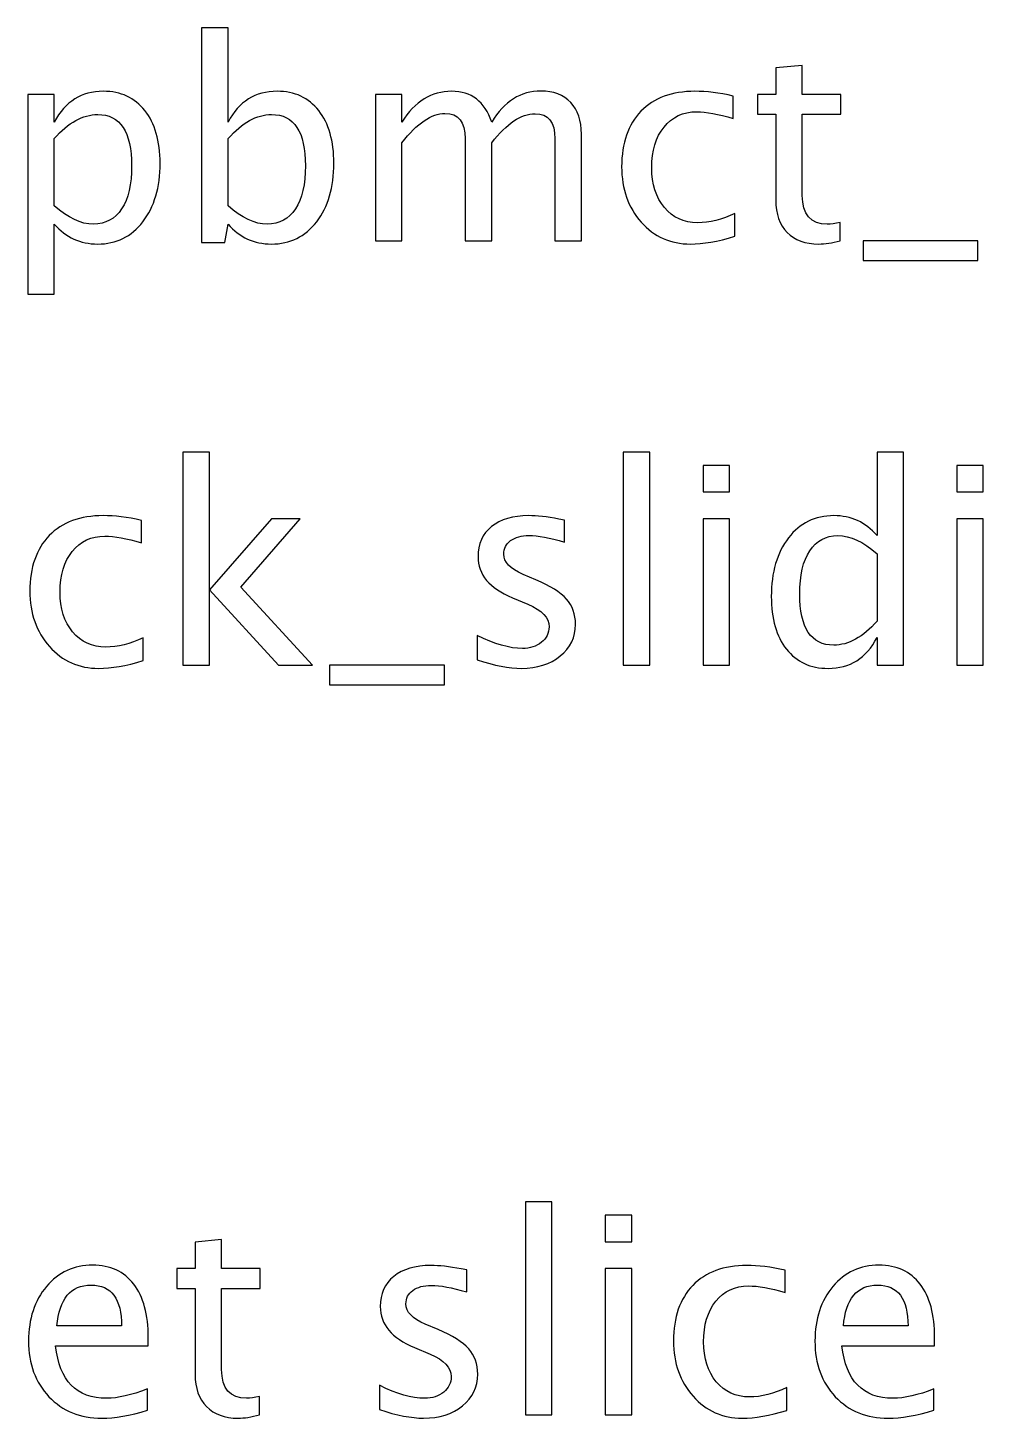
# Model space of a CAD drawing. Header units: centimetres. Extents: x -139 to 139, y -98 to 100.
# Drawn here: x -20.89 to 3.51, y 64.2 to 99.72 of the extents above; entities that cross this region are included whole.
import ezdxf

# ---------------------------------------------------------------- set-up
doc = ezdxf.new("R2010")
doc.units = ezdxf.units.CM
doc.header["$MEASUREMENT"] = 0
doc.layers.add('Layer 1', color=7, linetype='Continuous')

msp = doc.modelspace()

# ---------------------------------------------------------------- linework, layer by layer
at = {"layer": 'Layer 1'}
for points, knots in [([(-16.45412, 94.23798), (-16.45412, 94.23798), (-16.45412, 99.72015), (-16.45412, 99.72015), (-16.45412, 99.72015), (-16.45412, 99.72015), (-15.77678, 99.72015), (-15.77678, 99.72015), (-15.77678, 99.72015), (-15.77678, 99.72015), (-15.77678, 97.31302), (-15.77678, 97.31302), (-15.77678, 97.31302), (-15.49926, 97.83631), (-15.08181, 98.09737), (-14.5256, 98.09737), (-14.5256, 98.09737), (-14.07522, 98.09737), (-13.72126, 97.93391), (-13.46256, 97.60583), (-13.46256, 97.60583), (-13.20385, 97.27775), (-13.0745, 96.82972), (-13.0745, 96.26175), (-13.0745, 96.26175), (-13.0745, 95.64321), (-13.22149, 95.14344), (-13.5143, 94.76479), (-13.5143, 94.76479), (-13.80711, 94.38497), (-14.19281, 94.19564), (-14.67024, 94.19564), (-14.67024, 94.19564), (-15.11356, 94.19564), (-15.4828, 94.36498), (-15.77678, 94.70482), (-15.77678, 94.70482), (-15.77678, 94.70482), (-15.8591, 94.23798), (-15.8591, 94.23798), (-15.8591, 94.23798), (-15.8591, 94.23798), (-16.45412, 94.23798), (-16.45412, 94.23798)], [0, 0, 0, 0, 0.08333333, 0.08333333, 0.08333333, 0.08333333, 0.16666667, 0.16666667, 0.16666667, 0.16666667, 0.25, 0.25, 0.25, 0.25, 0.33333333, 0.33333333, 0.33333333, 0.33333333, 0.41666667, 0.41666667, 0.41666667, 0.41666667, 0.5, 0.5, 0.5, 0.5, 0.58333333, 0.58333333, 0.58333333, 0.58333333, 0.66666667, 0.66666667, 0.66666667, 0.66666667, 0.75, 0.75, 0.75, 0.75, 0.83333333, 0.83333333, 0.83333333, 0.83333333, 1, 1, 1, 1]), ([(-0.14049, 94.28149), (-0.3498, 94.22387), (-0.53207, 94.19564), (-0.68612, 94.19564), (-0.68612, 94.19564), (-1.03184, 94.19564), (-1.30113, 94.29442), (-1.49398, 94.49198), (-1.49398, 94.49198), (-1.68801, 94.68953), (-1.78443, 94.96352), (-1.78443, 95.31513), (-1.78443, 95.31513), (-1.78443, 95.31513), (-1.78443, 97.51176), (-1.78443, 97.51176), (-1.78443, 97.51176), (-1.78443, 97.51176), (-2.25245, 97.51176), (-2.25245, 97.51176), (-2.25245, 97.51176), (-2.25245, 97.51176), (-2.25245, 98.01976), (-2.25245, 98.01976), (-2.25245, 98.01976), (-2.25245, 98.01976), (-1.78443, 98.01976), (-1.78443, 98.01976), (-1.78443, 98.01976), (-1.78443, 98.01976), (-1.78443, 98.69591), (-1.78443, 98.69591), (-1.78443, 98.69591), (-1.78443, 98.69591), (-1.1071, 98.76059), (-1.1071, 98.76059), (-1.1071, 98.76059), (-1.1071, 98.76059), (-1.1071, 98.01976), (-1.1071, 98.01976), (-1.1071, 98.01976), (-1.1071, 98.01976), (-0.12638, 98.01976), (-0.12638, 98.01976), (-0.12638, 98.01976), (-0.12638, 98.01976), (-0.12638, 97.51176), (-0.12638, 97.51176), (-0.12638, 97.51176), (-0.12638, 97.51176), (-1.1071, 97.51176), (-1.1071, 97.51176), (-1.1071, 97.51176), (-1.1071, 97.51176), (-1.1071, 95.43742), (-1.1071, 95.43742), (-1.1071, 95.43742), (-1.1071, 94.94824), (-0.89426, 94.70364), (-0.46975, 94.70364), (-0.46975, 94.70364), (-0.3792, 94.70364), (-0.26984, 94.71893), (-0.14049, 94.74833), (-0.14049, 94.74833), (-0.14049, 94.74833), (-0.14049, 94.28149), (-0.14049, 94.28149)], [0, 0, 0, 0, 0.05555556, 0.05555556, 0.05555556, 0.05555556, 0.11111111, 0.11111111, 0.11111111, 0.11111111, 0.16666667, 0.16666667, 0.16666667, 0.16666667, 0.22222222, 0.22222222, 0.22222222, 0.22222222, 0.27777778, 0.27777778, 0.27777778, 0.27777778, 0.33333333, 0.33333333, 0.33333333, 0.33333333, 0.38888889, 0.38888889, 0.38888889, 0.38888889, 0.44444444, 0.44444444, 0.44444444, 0.44444444, 0.5, 0.5, 0.5, 0.5, 0.55555556, 0.55555556, 0.55555556, 0.55555556, 0.61111111, 0.61111111, 0.61111111, 0.61111111, 0.66666667, 0.66666667, 0.66666667, 0.66666667, 0.72222222, 0.72222222, 0.72222222, 0.72222222, 0.77777778, 0.77777778, 0.77777778, 0.77777778, 0.83333333, 0.83333333, 0.83333333, 0.83333333, 0.88888889, 0.88888889, 0.88888889, 0.88888889, 1, 1, 1, 1]), ([(-20.89442, 92.91859), (-20.89442, 92.91859), (-20.89442, 98.01976), (-20.89442, 98.01976), (-20.89442, 98.01976), (-20.89442, 98.01976), (-20.21708, 98.01976), (-20.21708, 98.01976), (-20.21708, 98.01976), (-20.21708, 98.01976), (-20.21708, 97.31302), (-20.21708, 97.31302), (-20.21708, 97.31302), (-19.93956, 97.83631), (-19.52211, 98.09737), (-18.9659, 98.09737), (-18.9659, 98.09737), (-18.51552, 98.09737), (-18.16156, 97.93391), (-17.90286, 97.60583), (-17.90286, 97.60583), (-17.64415, 97.27775), (-17.5148, 96.82972), (-17.5148, 96.26175), (-17.5148, 96.26175), (-17.5148, 95.64321), (-17.66179, 95.14344), (-17.9546, 94.76479), (-17.9546, 94.76479), (-18.24741, 94.38497), (-18.63311, 94.19564), (-19.11054, 94.19564), (-19.11054, 94.19564), (-19.55386, 94.19564), (-19.9231, 94.36498), (-20.21708, 94.70482), (-20.21708, 94.70482), (-20.21708, 94.70482), (-20.21708, 92.91859), (-20.21708, 92.91859), (-20.21708, 92.91859), (-20.21708, 92.91859), (-20.89442, 92.91859), (-20.89442, 92.91859)], [0, 0, 0, 0, 0.08333333, 0.08333333, 0.08333333, 0.08333333, 0.16666667, 0.16666667, 0.16666667, 0.16666667, 0.25, 0.25, 0.25, 0.25, 0.33333333, 0.33333333, 0.33333333, 0.33333333, 0.41666667, 0.41666667, 0.41666667, 0.41666667, 0.5, 0.5, 0.5, 0.5, 0.58333333, 0.58333333, 0.58333333, 0.58333333, 0.66666667, 0.66666667, 0.66666667, 0.66666667, 0.75, 0.75, 0.75, 0.75, 0.83333333, 0.83333333, 0.83333333, 0.83333333, 1, 1, 1, 1]), ([(-12.01382, 94.28031), (-12.01382, 94.28031), (-12.01382, 98.01976), (-12.01382, 98.01976), (-12.01382, 98.01976), (-12.01382, 98.01976), (-11.33648, 98.01976), (-11.33648, 98.01976), (-11.33648, 98.01976), (-11.33648, 98.01976), (-11.33648, 97.31302), (-11.33648, 97.31302), (-11.33648, 97.31302), (-11.00605, 97.83631), (-10.58271, 98.09737), (-10.06413, 98.09737), (-10.06413, 98.09737), (-9.56436, 98.09737), (-9.22452, 97.83631), (-9.04343, 97.31302), (-9.04343, 97.31302), (-8.7224, 97.84102), (-8.30377, 98.10442), (-7.78989, 98.10442), (-7.78989, 98.10442), (-7.4618, 98.10442), (-7.20663, 98.008), (-7.02436, 97.81397), (-7.02436, 97.81397), (-6.84209, 97.61994), (-6.75037, 97.3483), (-6.75037, 96.99905), (-6.75037, 96.99905), (-6.75037, 96.99905), (-6.75037, 94.28031), (-6.75037, 94.28031), (-6.75037, 94.28031), (-6.75037, 94.28031), (-7.4277, 94.28031), (-7.4277, 94.28031), (-7.4277, 94.28031), (-7.4277, 94.28031), (-7.4277, 96.88734), (-7.4277, 96.88734), (-7.4277, 96.88734), (-7.4277, 97.31302), (-7.59704, 97.52587), (-7.9357, 97.52587), (-7.9357, 97.52587), (-8.2873, 97.52587), (-8.65655, 97.27775), (-9.04343, 96.78033), (-9.04343, 96.78033), (-9.04343, 96.78033), (-9.04343, 94.28031), (-9.04343, 94.28031), (-9.04343, 94.28031), (-9.04343, 94.28031), (-9.72076, 94.28031), (-9.72076, 94.28031), (-9.72076, 94.28031), (-9.72076, 94.28031), (-9.72076, 96.88969), (-9.72076, 96.88969), (-9.72076, 96.88969), (-9.72076, 97.3189), (-9.89244, 97.53292), (-10.23699, 97.53292), (-10.23699, 97.53292), (-10.57919, 97.53292), (-10.94607, 97.28363), (-11.33648, 96.78386), (-11.33648, 96.78386), (-11.33648, 96.78386), (-11.33648, 94.28031), (-11.33648, 94.28031), (-11.33648, 94.28031), (-11.33648, 94.28031), (-12.01382, 94.28031), (-12.01382, 94.28031)], [0, 0, 0, 0, 0.04761905, 0.04761905, 0.04761905, 0.04761905, 0.0952381, 0.0952381, 0.0952381, 0.0952381, 0.14285714, 0.14285714, 0.14285714, 0.14285714, 0.19047619, 0.19047619, 0.19047619, 0.19047619, 0.23809524, 0.23809524, 0.23809524, 0.23809524, 0.28571429, 0.28571429, 0.28571429, 0.28571429, 0.33333333, 0.33333333, 0.33333333, 0.33333333, 0.38095238, 0.38095238, 0.38095238, 0.38095238, 0.42857143, 0.42857143, 0.42857143, 0.42857143, 0.47619048, 0.47619048, 0.47619048, 0.47619048, 0.52380952, 0.52380952, 0.52380952, 0.52380952, 0.57142857, 0.57142857, 0.57142857, 0.57142857, 0.61904762, 0.61904762, 0.61904762, 0.61904762, 0.66666667, 0.66666667, 0.66666667, 0.66666667, 0.71428571, 0.71428571, 0.71428571, 0.71428571, 0.76190476, 0.76190476, 0.76190476, 0.76190476, 0.80952381, 0.80952381, 0.80952381, 0.80952381, 0.85714286, 0.85714286, 0.85714286, 0.85714286, 0.9047619, 0.9047619, 0.9047619, 0.9047619, 1, 1, 1, 1]), ([(-2.82983, 94.3932), (-3.26845, 94.2615), (-3.6471, 94.19564), (-3.96578, 94.19564), (-3.96578, 94.19564), (-4.47142, 94.19564), (-4.89005, 94.38262), (-5.22284, 94.75538), (-5.22284, 94.75538), (-5.55563, 95.12933), (-5.72261, 95.60088), (-5.72261, 96.16885), (-5.72261, 96.16885), (-5.72261, 96.77563), (-5.55798, 97.24952), (-5.22872, 97.58819), (-5.22872, 97.58819), (-4.89946, 97.92803), (-4.43967, 98.09737), (-3.84936, 98.09737), (-3.84936, 98.09737), (-3.5589, 98.09737), (-3.232, 98.05739), (-2.87216, 97.97742), (-2.87216, 97.97742), (-2.87216, 97.97742), (-2.87216, 97.40592), (-2.87216, 97.40592), (-2.87216, 97.40592), (-3.25434, 97.51881), (-3.56596, 97.57526), (-3.80585, 97.57526), (-3.80585, 97.57526), (-4.15392, 97.57526), (-4.43262, 97.44473), (-4.64076, 97.18485), (-4.64076, 97.18485), (-4.8489, 96.92497), (-4.95355, 96.57807), (-4.95355, 96.14533), (-4.95355, 96.14533), (-4.95355, 95.72552), (-4.84537, 95.38686), (-4.63017, 95.12698), (-4.63017, 95.12698), (-4.41498, 94.86827), (-4.13393, 94.73892), (-3.78468, 94.73892), (-3.78468, 94.73892), (-3.47541, 94.73892), (-3.15791, 94.81888), (-2.82983, 94.97881), (-2.82983, 94.97881), (-2.82983, 94.97881), (-2.82983, 94.3932), (-2.82983, 94.3932)], [0, 0, 0, 0, 0.06666667, 0.06666667, 0.06666667, 0.06666667, 0.13333333, 0.13333333, 0.13333333, 0.13333333, 0.2, 0.2, 0.2, 0.2, 0.26666667, 0.26666667, 0.26666667, 0.26666667, 0.33333333, 0.33333333, 0.33333333, 0.33333333, 0.4, 0.4, 0.4, 0.4, 0.46666667, 0.46666667, 0.46666667, 0.46666667, 0.53333333, 0.53333333, 0.53333333, 0.53333333, 0.6, 0.6, 0.6, 0.6, 0.66666667, 0.66666667, 0.66666667, 0.66666667, 0.73333333, 0.73333333, 0.73333333, 0.73333333, 0.8, 0.8, 0.8, 0.8, 0.86666667, 0.86666667, 0.86666667, 0.86666667, 1, 1, 1, 1]), ([(-20.21708, 95.17166), (-19.86783, 94.86004), (-19.53504, 94.70364), (-19.21872, 94.70364), (-19.21872, 94.70364), (-18.9071, 94.70364), (-18.66604, 94.83417), (-18.4967, 95.09405), (-18.4967, 95.09405), (-18.32619, 95.35393), (-18.24153, 95.71964), (-18.24153, 96.19237), (-18.24153, 96.19237), (-18.24153, 97.06726), (-18.5308, 97.5047), (-19.10936, 97.5047), (-19.10936, 97.5047), (-19.48801, 97.5047), (-19.85725, 97.30009), (-20.21708, 96.88969), (-20.21708, 96.88969), (-20.21708, 96.88969), (-20.21708, 95.17166), (-20.21708, 95.17166)], [0, 0, 0, 0, 0.14285714, 0.14285714, 0.14285714, 0.14285714, 0.28571429, 0.28571429, 0.28571429, 0.28571429, 0.42857143, 0.42857143, 0.42857143, 0.42857143, 0.57142857, 0.57142857, 0.57142857, 0.57142857, 0.71428571, 0.71428571, 0.71428571, 0.71428571, 1, 1, 1, 1]), ([(-15.77678, 95.17166), (-15.42753, 94.86004), (-15.09474, 94.70364), (-14.77842, 94.70364), (-14.77842, 94.70364), (-14.4668, 94.70364), (-14.22574, 94.83417), (-14.0564, 95.09405), (-14.0564, 95.09405), (-13.88589, 95.35393), (-13.80123, 95.71964), (-13.80123, 96.19237), (-13.80123, 96.19237), (-13.80123, 97.06726), (-14.0905, 97.5047), (-14.66906, 97.5047), (-14.66906, 97.5047), (-15.04771, 97.5047), (-15.41695, 97.30009), (-15.77678, 96.88969), (-15.77678, 96.88969), (-15.77678, 96.88969), (-15.77678, 95.17166), (-15.77678, 95.17166)], [0, 0, 0, 0, 0.14285714, 0.14285714, 0.14285714, 0.14285714, 0.28571429, 0.28571429, 0.28571429, 0.28571429, 0.42857143, 0.42857143, 0.42857143, 0.42857143, 0.57142857, 0.57142857, 0.57142857, 0.57142857, 0.71428571, 0.71428571, 0.71428571, 0.71428571, 1, 1, 1, 1]), ([(0.44512, 93.77231), (0.44512, 93.77231), (0.44512, 94.28031), (0.44512, 94.28031), (0.44512, 94.28031), (0.44512, 94.28031), (3.38024, 94.28031), (3.38024, 94.28031), (3.38024, 94.28031), (3.38024, 94.28031), (3.38024, 93.77231), (3.38024, 93.77231), (3.38024, 93.77231), (3.38024, 93.77231), (0.44512, 93.77231), (0.44512, 93.77231)], [0, 0, 0, 0, 0.2, 0.2, 0.2, 0.2, 0.4, 0.4, 0.4, 0.4, 0.6, 0.6, 0.6, 0.6, 1, 1, 1, 1]), ([(-16.93097, 83.43826), (-16.93097, 83.43826), (-16.93097, 88.8781), (-16.93097, 88.8781), (-16.93097, 88.8781), (-16.93097, 88.8781), (-16.25363, 88.8781), (-16.25363, 88.8781), (-16.25363, 88.8781), (-16.25363, 88.8781), (-16.25363, 85.36325), (-16.25363, 85.36325), (-16.25363, 85.36325), (-16.25363, 85.36325), (-14.66613, 87.17771), (-14.66613, 87.17771), (-14.66613, 87.17771), (-14.66613, 87.17771), (-13.93471, 87.17771), (-13.93471, 87.17771), (-13.93471, 87.17771), (-13.93471, 87.17771), (-15.45165, 85.43263), (-15.45165, 85.43263), (-15.45165, 85.43263), (-15.45165, 85.43263), (-13.6172, 83.43826), (-13.6172, 83.43826), (-13.6172, 83.43826), (-13.6172, 83.43826), (-14.48974, 83.43826), (-14.48974, 83.43826), (-14.48974, 83.43826), (-14.48974, 83.43826), (-16.25363, 85.3562), (-16.25363, 85.3562), (-16.25363, 85.3562), (-16.25363, 85.3562), (-16.25363, 83.43826), (-16.25363, 83.43826), (-16.25363, 83.43826), (-16.25363, 83.43826), (-16.93097, 83.43826), (-16.93097, 83.43826)], [0, 0, 0, 0, 0.08333333, 0.08333333, 0.08333333, 0.08333333, 0.16666667, 0.16666667, 0.16666667, 0.16666667, 0.25, 0.25, 0.25, 0.25, 0.33333333, 0.33333333, 0.33333333, 0.33333333, 0.41666667, 0.41666667, 0.41666667, 0.41666667, 0.5, 0.5, 0.5, 0.5, 0.58333333, 0.58333333, 0.58333333, 0.58333333, 0.66666667, 0.66666667, 0.66666667, 0.66666667, 0.75, 0.75, 0.75, 0.75, 0.83333333, 0.83333333, 0.83333333, 0.83333333, 1, 1, 1, 1]), ([(-5.68206, 83.43826), (-5.68206, 83.43826), (-5.68206, 88.8781), (-5.68206, 88.8781), (-5.68206, 88.8781), (-5.68206, 88.8781), (-5.00472, 88.8781), (-5.00472, 88.8781), (-5.00472, 88.8781), (-5.00472, 88.8781), (-5.00472, 83.43826), (-5.00472, 83.43826), (-5.00472, 83.43826), (-5.00472, 83.43826), (-5.68206, 83.43826), (-5.68206, 83.43826)], [0, 0, 0, 0, 0.2, 0.2, 0.2, 0.2, 0.4, 0.4, 0.4, 0.4, 0.6, 0.6, 0.6, 0.6, 1, 1, 1, 1]), ([(0.80201, 83.43826), (0.80201, 83.43826), (0.80201, 84.14029), (0.80201, 84.14029), (0.80201, 84.14029), (0.52567, 83.61582), (0.10939, 83.35359), (-0.44682, 83.35359), (-0.44682, 83.35359), (-0.89838, 83.35359), (-1.25351, 83.51705), (-1.51221, 83.84513), (-1.51221, 83.84513), (-1.77092, 84.17321), (-1.90027, 84.62124), (-1.90027, 85.18921), (-1.90027, 85.18921), (-1.90027, 85.8101), (-1.75328, 86.30987), (-1.46047, 86.68852), (-1.46047, 86.68852), (-1.16649, 87.06599), (-0.78079, 87.25532), (-0.30219, 87.25532), (-0.30219, 87.25532), (0.14114, 87.25532), (0.51038, 87.08598), (0.80201, 86.74614), (0.80201, 86.74614), (0.80201, 86.74614), (0.80201, 88.8781), (0.80201, 88.8781), (0.80201, 88.8781), (0.80201, 88.8781), (1.47934, 88.8781), (1.47934, 88.8781), (1.47934, 88.8781), (1.47934, 88.8781), (1.47934, 83.43826), (1.47934, 83.43826), (1.47934, 83.43826), (1.47934, 83.43826), (0.80201, 83.43826), (0.80201, 83.43826)], [0, 0, 0, 0, 0.08333333, 0.08333333, 0.08333333, 0.08333333, 0.16666667, 0.16666667, 0.16666667, 0.16666667, 0.25, 0.25, 0.25, 0.25, 0.33333333, 0.33333333, 0.33333333, 0.33333333, 0.41666667, 0.41666667, 0.41666667, 0.41666667, 0.5, 0.5, 0.5, 0.5, 0.58333333, 0.58333333, 0.58333333, 0.58333333, 0.66666667, 0.66666667, 0.66666667, 0.66666667, 0.75, 0.75, 0.75, 0.75, 0.83333333, 0.83333333, 0.83333333, 0.83333333, 1, 1, 1, 1]), ([(-3.643, 87.8621), (-3.643, 87.8621), (-3.643, 88.53943), (-3.643, 88.53943), (-3.643, 88.53943), (-3.643, 88.53943), (-2.96566, 88.53943), (-2.96566, 88.53943), (-2.96566, 88.53943), (-2.96566, 88.53943), (-2.96566, 87.8621), (-2.96566, 87.8621), (-2.96566, 87.8621), (-2.96566, 87.8621), (-3.643, 87.8621), (-3.643, 87.8621)], [0, 0, 0, 0, 0.2, 0.2, 0.2, 0.2, 0.4, 0.4, 0.4, 0.4, 0.6, 0.6, 0.6, 0.6, 1, 1, 1, 1]), ([(2.83636, 87.8621), (2.83636, 87.8621), (2.83636, 88.53943), (2.83636, 88.53943), (2.83636, 88.53943), (2.83636, 88.53943), (3.5137, 88.53943), (3.5137, 88.53943), (3.5137, 88.53943), (3.5137, 88.53943), (3.5137, 87.8621), (3.5137, 87.8621), (3.5137, 87.8621), (3.5137, 87.8621), (2.83636, 87.8621), (2.83636, 87.8621)], [0, 0, 0, 0, 0.2, 0.2, 0.2, 0.2, 0.4, 0.4, 0.4, 0.4, 0.6, 0.6, 0.6, 0.6, 1, 1, 1, 1]), ([(-17.94814, 83.55115), (-18.38676, 83.41945), (-18.76541, 83.35359), (-19.08409, 83.35359), (-19.08409, 83.35359), (-19.58973, 83.35359), (-20.00836, 83.54057), (-20.34115, 83.91333), (-20.34115, 83.91333), (-20.67394, 84.28728), (-20.84092, 84.75883), (-20.84092, 85.3268), (-20.84092, 85.3268), (-20.84092, 85.93358), (-20.67629, 86.40747), (-20.34703, 86.74614), (-20.34703, 86.74614), (-20.01777, 87.08598), (-19.55798, 87.25532), (-18.96767, 87.25532), (-18.96767, 87.25532), (-18.67721, 87.25532), (-18.35031, 87.21534), (-17.99047, 87.13537), (-17.99047, 87.13537), (-17.99047, 87.13537), (-17.99047, 86.56387), (-17.99047, 86.56387), (-17.99047, 86.56387), (-18.37265, 86.67676), (-18.68427, 86.73321), (-18.92416, 86.73321), (-18.92416, 86.73321), (-19.27223, 86.73321), (-19.55093, 86.60268), (-19.75907, 86.3428), (-19.75907, 86.3428), (-19.96721, 86.08292), (-20.07186, 85.73602), (-20.07186, 85.30328), (-20.07186, 85.30328), (-20.07186, 84.88347), (-19.96368, 84.54481), (-19.74848, 84.28493), (-19.74848, 84.28493), (-19.53329, 84.02622), (-19.25224, 83.89687), (-18.90299, 83.89687), (-18.90299, 83.89687), (-18.59372, 83.89687), (-18.27622, 83.97683), (-17.94814, 84.13676), (-17.94814, 84.13676), (-17.94814, 84.13676), (-17.94814, 83.55115), (-17.94814, 83.55115)], [0, 0, 0, 0, 0.06666667, 0.06666667, 0.06666667, 0.06666667, 0.13333333, 0.13333333, 0.13333333, 0.13333333, 0.2, 0.2, 0.2, 0.2, 0.26666667, 0.26666667, 0.26666667, 0.26666667, 0.33333333, 0.33333333, 0.33333333, 0.33333333, 0.4, 0.4, 0.4, 0.4, 0.46666667, 0.46666667, 0.46666667, 0.46666667, 0.53333333, 0.53333333, 0.53333333, 0.53333333, 0.6, 0.6, 0.6, 0.6, 0.66666667, 0.66666667, 0.66666667, 0.66666667, 0.73333333, 0.73333333, 0.73333333, 0.73333333, 0.8, 0.8, 0.8, 0.8, 0.86666667, 0.86666667, 0.86666667, 0.86666667, 1, 1, 1, 1]), ([(-9.41327, 83.57232), (-9.41327, 83.57232), (-9.41327, 84.1932), (-9.41327, 84.1932), (-9.41327, 84.1932), (-8.96995, 83.97213), (-8.58542, 83.86159), (-8.25734, 83.86159), (-8.25734, 83.86159), (-8.06213, 83.86159), (-7.89985, 83.91451), (-7.77168, 84.02034), (-7.77168, 84.02034), (-7.6435, 84.125), (-7.57883, 84.2567), (-7.57883, 84.41546), (-7.57883, 84.41546), (-7.57883, 84.64711), (-7.75874, 84.83879), (-8.11858, 84.99048), (-8.11858, 84.99048), (-8.11858, 84.99048), (-8.51486, 85.15864), (-8.51486, 85.15864), (-8.51486, 85.15864), (-9.0993, 85.40088), (-9.39211, 85.75131), (-9.39211, 86.20639), (-9.39211, 86.20639), (-9.39211, 86.53212), (-9.27686, 86.78848), (-9.04638, 86.97545), (-9.04638, 86.97545), (-8.8159, 87.16242), (-8.49958, 87.25532), (-8.09859, 87.25532), (-8.09859, 87.25532), (-7.89045, 87.25532), (-7.63174, 87.2271), (-7.32483, 87.16948), (-7.32483, 87.16948), (-7.32483, 87.16948), (-7.18371, 87.14243), (-7.18371, 87.14243), (-7.18371, 87.14243), (-7.18371, 87.14243), (-7.18371, 86.57798), (-7.18371, 86.57798), (-7.18371, 86.57798), (-7.56119, 86.69087), (-7.86222, 86.74732), (-8.08683, 86.74732), (-8.08683, 86.74732), (-8.28438, 86.74732), (-8.44078, 86.70381), (-8.55955, 86.61797), (-8.55955, 86.61797), (-8.67714, 86.53212), (-8.73594, 86.41688), (-8.73594, 86.27224), (-8.73594, 86.27224), (-8.73594, 86.06881), (-8.57131, 85.89595), (-8.24087, 85.75601), (-8.24087, 85.75601), (-8.24087, 85.75601), (-7.91514, 85.61843), (-7.91514, 85.61843), (-7.91514, 85.61843), (-7.5459, 85.46321), (-7.28484, 85.29858), (-7.13197, 85.12571), (-7.13197, 85.12571), (-6.97793, 84.95285), (-6.90149, 84.73648), (-6.90149, 84.47778), (-6.90149, 84.47778), (-6.90149, 84.1497), (-7.03084, 83.88041), (-7.29072, 83.66992), (-7.29072, 83.66992), (-7.54943, 83.45943), (-7.88104, 83.35359), (-8.28438, 83.35359), (-8.28438, 83.35359), (-8.59483, 83.35359), (-8.96995, 83.4265), (-9.41327, 83.57232)], [0, 0, 0, 0, 0.04347826, 0.04347826, 0.04347826, 0.04347826, 0.08695652, 0.08695652, 0.08695652, 0.08695652, 0.13043478, 0.13043478, 0.13043478, 0.13043478, 0.17391304, 0.17391304, 0.17391304, 0.17391304, 0.2173913, 0.2173913, 0.2173913, 0.2173913, 0.26086957, 0.26086957, 0.26086957, 0.26086957, 0.30434783, 0.30434783, 0.30434783, 0.30434783, 0.34782609, 0.34782609, 0.34782609, 0.34782609, 0.39130435, 0.39130435, 0.39130435, 0.39130435, 0.43478261, 0.43478261, 0.43478261, 0.43478261, 0.47826087, 0.47826087, 0.47826087, 0.47826087, 0.52173913, 0.52173913, 0.52173913, 0.52173913, 0.56521739, 0.56521739, 0.56521739, 0.56521739, 0.60869565, 0.60869565, 0.60869565, 0.60869565, 0.65217391, 0.65217391, 0.65217391, 0.65217391, 0.69565217, 0.69565217, 0.69565217, 0.69565217, 0.73913043, 0.73913043, 0.73913043, 0.73913043, 0.7826087, 0.7826087, 0.7826087, 0.7826087, 0.82608696, 0.82608696, 0.82608696, 0.82608696, 0.86956522, 0.86956522, 0.86956522, 0.86956522, 0.91304348, 0.91304348, 0.91304348, 0.91304348, 1, 1, 1, 1]), ([(-3.643, 83.43826), (-3.643, 83.43826), (-3.643, 87.17771), (-3.643, 87.17771), (-3.643, 87.17771), (-3.643, 87.17771), (-2.96566, 87.17771), (-2.96566, 87.17771), (-2.96566, 87.17771), (-2.96566, 87.17771), (-2.96566, 83.43826), (-2.96566, 83.43826), (-2.96566, 83.43826), (-2.96566, 83.43826), (-3.643, 83.43826), (-3.643, 83.43826)], [0, 0, 0, 0, 0.2, 0.2, 0.2, 0.2, 0.4, 0.4, 0.4, 0.4, 0.6, 0.6, 0.6, 0.6, 1, 1, 1, 1]), ([(2.83636, 83.43826), (2.83636, 83.43826), (2.83636, 87.17771), (2.83636, 87.17771), (2.83636, 87.17771), (2.83636, 87.17771), (3.5137, 87.17771), (3.5137, 87.17771), (3.5137, 87.17771), (3.5137, 87.17771), (3.5137, 83.43826), (3.5137, 83.43826), (3.5137, 83.43826), (3.5137, 83.43826), (2.83636, 83.43826), (2.83636, 83.43826)], [0, 0, 0, 0, 0.2, 0.2, 0.2, 0.2, 0.4, 0.4, 0.4, 0.4, 0.6, 0.6, 0.6, 0.6, 1, 1, 1, 1]), ([(0.80201, 86.28283), (0.45041, 86.5921), (0.11762, 86.74732), (-0.19753, 86.74732), (-0.19753, 86.74732), (-0.50797, 86.74732), (-0.74786, 86.61797), (-0.91837, 86.35809), (-0.91837, 86.35809), (-1.08888, 86.09938), (-1.17355, 85.73249), (-1.17355, 85.25742), (-1.17355, 85.25742), (-1.17355, 84.38371), (-0.88427, 83.94626), (-0.30454, 83.94626), (-0.30454, 83.94626), (0.07176, 83.94626), (0.441, 84.15205), (0.80201, 84.56245), (0.80201, 84.56245), (0.80201, 84.56245), (0.80201, 86.28283), (0.80201, 86.28283)], [0, 0, 0, 0, 0.14285714, 0.14285714, 0.14285714, 0.14285714, 0.28571429, 0.28571429, 0.28571429, 0.28571429, 0.42857143, 0.42857143, 0.42857143, 0.42857143, 0.57142857, 0.57142857, 0.57142857, 0.57142857, 0.71428571, 0.71428571, 0.71428571, 0.71428571, 1, 1, 1, 1]), ([(-13.188, 82.93026), (-13.188, 82.93026), (-13.188, 83.43826), (-13.188, 83.43826), (-13.188, 83.43826), (-13.188, 83.43826), (-10.25288, 83.43826), (-10.25288, 83.43826), (-10.25288, 83.43826), (-10.25288, 83.43826), (-10.25288, 82.93026), (-10.25288, 82.93026), (-10.25288, 82.93026), (-10.25288, 82.93026), (-13.188, 82.93026), (-13.188, 82.93026)], [0, 0, 0, 0, 0.2, 0.2, 0.2, 0.2, 0.4, 0.4, 0.4, 0.4, 0.6, 0.6, 0.6, 0.6, 1, 1, 1, 1]), ([(-8.18032, 64.28031), (-8.18032, 64.28031), (-8.18032, 69.72015), (-8.18032, 69.72015), (-8.18032, 69.72015), (-8.18032, 69.72015), (-7.50298, 69.72015), (-7.50298, 69.72015), (-7.50298, 69.72015), (-7.50298, 69.72015), (-7.50298, 64.28031), (-7.50298, 64.28031), (-7.50298, 64.28031), (-7.50298, 64.28031), (-8.18032, 64.28031), (-8.18032, 64.28031)], [0, 0, 0, 0, 0.2, 0.2, 0.2, 0.2, 0.4, 0.4, 0.4, 0.4, 0.6, 0.6, 0.6, 0.6, 1, 1, 1, 1]), ([(-6.14126, 68.70415), (-6.14126, 68.70415), (-6.14126, 69.38148), (-6.14126, 69.38148), (-6.14126, 69.38148), (-6.14126, 69.38148), (-5.46392, 69.38148), (-5.46392, 69.38148), (-5.46392, 69.38148), (-5.46392, 69.38148), (-5.46392, 68.70415), (-5.46392, 68.70415), (-5.46392, 68.70415), (-5.46392, 68.70415), (-6.14126, 68.70415), (-6.14126, 68.70415)], [0, 0, 0, 0, 0.2, 0.2, 0.2, 0.2, 0.4, 0.4, 0.4, 0.4, 0.6, 0.6, 0.6, 0.6, 1, 1, 1, 1]), ([(-14.976, 64.28149), (-15.18531, 64.22387), (-15.36758, 64.19564), (-15.52163, 64.19564), (-15.52163, 64.19564), (-15.86735, 64.19564), (-16.13664, 64.29442), (-16.32949, 64.49198), (-16.32949, 64.49198), (-16.52352, 64.68953), (-16.61994, 64.96352), (-16.61994, 65.31513), (-16.61994, 65.31513), (-16.61994, 65.31513), (-16.61994, 67.51176), (-16.61994, 67.51176), (-16.61994, 67.51176), (-16.61994, 67.51176), (-17.08796, 67.51176), (-17.08796, 67.51176), (-17.08796, 67.51176), (-17.08796, 67.51176), (-17.08796, 68.01976), (-17.08796, 68.01976), (-17.08796, 68.01976), (-17.08796, 68.01976), (-16.61994, 68.01976), (-16.61994, 68.01976), (-16.61994, 68.01976), (-16.61994, 68.01976), (-16.61994, 68.69591), (-16.61994, 68.69591), (-16.61994, 68.69591), (-16.61994, 68.69591), (-15.94261, 68.76059), (-15.94261, 68.76059), (-15.94261, 68.76059), (-15.94261, 68.76059), (-15.94261, 68.01976), (-15.94261, 68.01976), (-15.94261, 68.01976), (-15.94261, 68.01976), (-14.96189, 68.01976), (-14.96189, 68.01976), (-14.96189, 68.01976), (-14.96189, 68.01976), (-14.96189, 67.51176), (-14.96189, 67.51176), (-14.96189, 67.51176), (-14.96189, 67.51176), (-15.94261, 67.51176), (-15.94261, 67.51176), (-15.94261, 67.51176), (-15.94261, 67.51176), (-15.94261, 65.43742), (-15.94261, 65.43742), (-15.94261, 65.43742), (-15.94261, 64.94824), (-15.72977, 64.70364), (-15.30526, 64.70364), (-15.30526, 64.70364), (-15.21471, 64.70364), (-15.10535, 64.71893), (-14.976, 64.74833), (-14.976, 64.74833), (-14.976, 64.74833), (-14.976, 64.28149), (-14.976, 64.28149)], [0, 0, 0, 0, 0.05555556, 0.05555556, 0.05555556, 0.05555556, 0.11111111, 0.11111111, 0.11111111, 0.11111111, 0.16666667, 0.16666667, 0.16666667, 0.16666667, 0.22222222, 0.22222222, 0.22222222, 0.22222222, 0.27777778, 0.27777778, 0.27777778, 0.27777778, 0.33333333, 0.33333333, 0.33333333, 0.33333333, 0.38888889, 0.38888889, 0.38888889, 0.38888889, 0.44444444, 0.44444444, 0.44444444, 0.44444444, 0.5, 0.5, 0.5, 0.5, 0.55555556, 0.55555556, 0.55555556, 0.55555556, 0.61111111, 0.61111111, 0.61111111, 0.61111111, 0.66666667, 0.66666667, 0.66666667, 0.66666667, 0.72222222, 0.72222222, 0.72222222, 0.72222222, 0.77777778, 0.77777778, 0.77777778, 0.77777778, 0.83333333, 0.83333333, 0.83333333, 0.83333333, 0.88888889, 0.88888889, 0.88888889, 0.88888889, 1, 1, 1, 1]), ([(-17.83467, 64.40025), (-18.28976, 64.26385), (-18.67899, 64.19564), (-19.00354, 64.19564), (-19.00354, 64.19564), (-19.55741, 64.19564), (-20.00779, 64.37909), (-20.35468, 64.7448), (-20.35468, 64.7448), (-20.70158, 65.11051), (-20.87562, 65.58441), (-20.87562, 66.16767), (-20.87562, 66.16767), (-20.87562, 66.73329), (-20.72275, 67.19778), (-20.41583, 67.56115), (-20.41583, 67.56115), (-20.10892, 67.92333), (-19.71616, 68.10442), (-19.23755, 68.10442), (-19.23755, 68.10442), (-18.78482, 68.10442), (-18.4344, 67.94332), (-18.18745, 67.62112), (-18.18745, 67.62112), (-17.94051, 67.29891), (-17.81703, 66.84265), (-17.81703, 66.25116), (-17.81703, 66.25116), (-17.81703, 66.25116), (-17.82056, 66.0442), (-17.82056, 66.0442), (-17.82056, 66.0442), (-17.82056, 66.0442), (-20.18417, 66.0442), (-20.18417, 66.0442), (-20.18417, 66.0442), (-20.0854, 65.1505), (-19.64913, 64.70364), (-18.87654, 64.70364), (-18.87654, 64.70364), (-18.59315, 64.70364), (-18.24625, 64.78361), (-17.83467, 64.94353), (-17.83467, 64.94353), (-17.83467, 64.94353), (-17.83467, 64.40025), (-17.83467, 64.40025)], [0, 0, 0, 0, 0.07692308, 0.07692308, 0.07692308, 0.07692308, 0.15384615, 0.15384615, 0.15384615, 0.15384615, 0.23076923, 0.23076923, 0.23076923, 0.23076923, 0.30769231, 0.30769231, 0.30769231, 0.30769231, 0.38461538, 0.38461538, 0.38461538, 0.38461538, 0.46153846, 0.46153846, 0.46153846, 0.46153846, 0.53846154, 0.53846154, 0.53846154, 0.53846154, 0.61538462, 0.61538462, 0.61538462, 0.61538462, 0.69230769, 0.69230769, 0.69230769, 0.69230769, 0.76923077, 0.76923077, 0.76923077, 0.76923077, 0.84615385, 0.84615385, 0.84615385, 0.84615385, 1, 1, 1, 1]), ([(-11.91153, 64.41437), (-11.91153, 64.41437), (-11.91153, 65.03525), (-11.91153, 65.03525), (-11.91153, 65.03525), (-11.46821, 64.81418), (-11.08368, 64.70364), (-10.7556, 64.70364), (-10.7556, 64.70364), (-10.56039, 64.70364), (-10.39811, 64.75656), (-10.26994, 64.86239), (-10.26994, 64.86239), (-10.14176, 64.96705), (-10.07709, 65.09875), (-10.07709, 65.25751), (-10.07709, 65.25751), (-10.07709, 65.48916), (-10.257, 65.68084), (-10.61684, 65.83253), (-10.61684, 65.83253), (-10.61684, 65.83253), (-11.01312, 66.00069), (-11.01312, 66.00069), (-11.01312, 66.00069), (-11.59756, 66.24293), (-11.89037, 66.59336), (-11.89037, 67.04844), (-11.89037, 67.04844), (-11.89037, 67.37417), (-11.77512, 67.63053), (-11.54464, 67.8175), (-11.54464, 67.8175), (-11.31416, 68.00447), (-10.99784, 68.09737), (-10.59685, 68.09737), (-10.59685, 68.09737), (-10.38871, 68.09737), (-10.13, 68.06915), (-9.82309, 68.01153), (-9.82309, 68.01153), (-9.82309, 68.01153), (-9.68197, 67.98448), (-9.68197, 67.98448), (-9.68197, 67.98448), (-9.68197, 67.98448), (-9.68197, 67.42003), (-9.68197, 67.42003), (-9.68197, 67.42003), (-10.05945, 67.53292), (-10.36048, 67.58937), (-10.58509, 67.58937), (-10.58509, 67.58937), (-10.78264, 67.58937), (-10.93904, 67.54586), (-11.05781, 67.46002), (-11.05781, 67.46002), (-11.1754, 67.37417), (-11.2342, 67.25893), (-11.2342, 67.11429), (-11.2342, 67.11429), (-11.2342, 66.91086), (-11.06957, 66.738), (-10.73913, 66.59806), (-10.73913, 66.59806), (-10.73913, 66.59806), (-10.4134, 66.46048), (-10.4134, 66.46048), (-10.4134, 66.46048), (-10.04416, 66.30526), (-9.7831, 66.14063), (-9.63023, 65.96776), (-9.63023, 65.96776), (-9.47619, 65.7949), (-9.39975, 65.57853), (-9.39975, 65.31983), (-9.39975, 65.31983), (-9.39975, 64.99175), (-9.5291, 64.72246), (-9.78898, 64.51197), (-9.78898, 64.51197), (-10.04769, 64.30148), (-10.3793, 64.19564), (-10.78264, 64.19564), (-10.78264, 64.19564), (-11.09309, 64.19564), (-11.46821, 64.26855), (-11.91153, 64.41437)], [0, 0, 0, 0, 0.04347826, 0.04347826, 0.04347826, 0.04347826, 0.08695652, 0.08695652, 0.08695652, 0.08695652, 0.13043478, 0.13043478, 0.13043478, 0.13043478, 0.17391304, 0.17391304, 0.17391304, 0.17391304, 0.2173913, 0.2173913, 0.2173913, 0.2173913, 0.26086957, 0.26086957, 0.26086957, 0.26086957, 0.30434783, 0.30434783, 0.30434783, 0.30434783, 0.34782609, 0.34782609, 0.34782609, 0.34782609, 0.39130435, 0.39130435, 0.39130435, 0.39130435, 0.43478261, 0.43478261, 0.43478261, 0.43478261, 0.47826087, 0.47826087, 0.47826087, 0.47826087, 0.52173913, 0.52173913, 0.52173913, 0.52173913, 0.56521739, 0.56521739, 0.56521739, 0.56521739, 0.60869565, 0.60869565, 0.60869565, 0.60869565, 0.65217391, 0.65217391, 0.65217391, 0.65217391, 0.69565217, 0.69565217, 0.69565217, 0.69565217, 0.73913043, 0.73913043, 0.73913043, 0.73913043, 0.7826087, 0.7826087, 0.7826087, 0.7826087, 0.82608696, 0.82608696, 0.82608696, 0.82608696, 0.86956522, 0.86956522, 0.86956522, 0.86956522, 0.91304348, 0.91304348, 0.91304348, 0.91304348, 1, 1, 1, 1]), ([(-6.14126, 64.28031), (-6.14126, 64.28031), (-6.14126, 68.01976), (-6.14126, 68.01976), (-6.14126, 68.01976), (-6.14126, 68.01976), (-5.46392, 68.01976), (-5.46392, 68.01976), (-5.46392, 68.01976), (-5.46392, 68.01976), (-5.46392, 64.28031), (-5.46392, 64.28031), (-5.46392, 64.28031), (-5.46392, 64.28031), (-6.14126, 64.28031), (-6.14126, 64.28031)], [0, 0, 0, 0, 0.2, 0.2, 0.2, 0.2, 0.4, 0.4, 0.4, 0.4, 0.6, 0.6, 0.6, 0.6, 1, 1, 1, 1]), ([(-1.50575, 64.3932), (-1.94437, 64.2615), (-2.32302, 64.19564), (-2.6417, 64.19564), (-2.6417, 64.19564), (-3.14734, 64.19564), (-3.56597, 64.38262), (-3.89876, 64.75538), (-3.89876, 64.75538), (-4.23155, 65.12933), (-4.39853, 65.60088), (-4.39853, 66.16885), (-4.39853, 66.16885), (-4.39853, 66.77563), (-4.2339, 67.24952), (-3.90464, 67.58819), (-3.90464, 67.58819), (-3.57538, 67.92803), (-3.11559, 68.09737), (-2.52528, 68.09737), (-2.52528, 68.09737), (-2.23482, 68.09737), (-1.90792, 68.05739), (-1.54808, 67.97742), (-1.54808, 67.97742), (-1.54808, 67.97742), (-1.54808, 67.40592), (-1.54808, 67.40592), (-1.54808, 67.40592), (-1.93026, 67.51881), (-2.24188, 67.57526), (-2.48177, 67.57526), (-2.48177, 67.57526), (-2.82984, 67.57526), (-3.10854, 67.44473), (-3.31668, 67.18485), (-3.31668, 67.18485), (-3.52482, 66.92497), (-3.62947, 66.57807), (-3.62947, 66.14533), (-3.62947, 66.14533), (-3.62947, 65.72552), (-3.52129, 65.38686), (-3.30609, 65.12698), (-3.30609, 65.12698), (-3.0909, 64.86827), (-2.80985, 64.73892), (-2.4606, 64.73892), (-2.4606, 64.73892), (-2.15133, 64.73892), (-1.83383, 64.81888), (-1.50575, 64.97881), (-1.50575, 64.97881), (-1.50575, 64.97881), (-1.50575, 64.3932), (-1.50575, 64.3932)], [0, 0, 0, 0, 0.06666667, 0.06666667, 0.06666667, 0.06666667, 0.13333333, 0.13333333, 0.13333333, 0.13333333, 0.2, 0.2, 0.2, 0.2, 0.26666667, 0.26666667, 0.26666667, 0.26666667, 0.33333333, 0.33333333, 0.33333333, 0.33333333, 0.4, 0.4, 0.4, 0.4, 0.46666667, 0.46666667, 0.46666667, 0.46666667, 0.53333333, 0.53333333, 0.53333333, 0.53333333, 0.6, 0.6, 0.6, 0.6, 0.66666667, 0.66666667, 0.66666667, 0.66666667, 0.73333333, 0.73333333, 0.73333333, 0.73333333, 0.8, 0.8, 0.8, 0.8, 0.86666667, 0.86666667, 0.86666667, 0.86666667, 1, 1, 1, 1]), ([(2.25604, 64.40025), (1.80095, 64.26385), (1.41172, 64.19564), (1.08717, 64.19564), (1.08717, 64.19564), (0.5333, 64.19564), (0.08292, 64.37909), (-0.26397, 64.7448), (-0.26397, 64.7448), (-0.61087, 65.11051), (-0.78491, 65.58441), (-0.78491, 66.16767), (-0.78491, 66.16767), (-0.78491, 66.73329), (-0.63204, 67.19778), (-0.32512, 67.56115), (-0.32512, 67.56115), (-0.01821, 67.92333), (0.37455, 68.10442), (0.85316, 68.10442), (0.85316, 68.10442), (1.30589, 68.10442), (1.65631, 67.94332), (1.90326, 67.62112), (1.90326, 67.62112), (2.1502, 67.29891), (2.27368, 66.84265), (2.27368, 66.25116), (2.27368, 66.25116), (2.27368, 66.25116), (2.27015, 66.0442), (2.27015, 66.0442), (2.27015, 66.0442), (2.27015, 66.0442), (-0.09346, 66.0442), (-0.09346, 66.0442), (-0.09346, 66.0442), (0.00531, 65.1505), (0.44158, 64.70364), (1.21417, 64.70364), (1.21417, 64.70364), (1.49756, 64.70364), (1.84446, 64.78361), (2.25604, 64.94353), (2.25604, 64.94353), (2.25604, 64.94353), (2.25604, 64.40025), (2.25604, 64.40025)], [0, 0, 0, 0, 0.07692308, 0.07692308, 0.07692308, 0.07692308, 0.15384615, 0.15384615, 0.15384615, 0.15384615, 0.23076923, 0.23076923, 0.23076923, 0.23076923, 0.30769231, 0.30769231, 0.30769231, 0.30769231, 0.38461538, 0.38461538, 0.38461538, 0.38461538, 0.46153846, 0.46153846, 0.46153846, 0.46153846, 0.53846154, 0.53846154, 0.53846154, 0.53846154, 0.61538462, 0.61538462, 0.61538462, 0.61538462, 0.69230769, 0.69230769, 0.69230769, 0.69230769, 0.76923077, 0.76923077, 0.76923077, 0.76923077, 0.84615385, 0.84615385, 0.84615385, 0.84615385, 1, 1, 1, 1]), ([(-20.1489, 66.5522), (-20.1489, 66.5522), (-18.4979, 66.5522), (-18.4979, 66.5522), (-18.4979, 66.5522), (-18.4979, 67.24835), (-18.75778, 67.59642), (-19.27636, 67.59642), (-19.27636, 67.59642), (-19.79847, 67.59642), (-20.08892, 67.24835), (-20.1489, 66.5522)], [0, 0, 0, 0, 0.25, 0.25, 0.25, 0.25, 0.5, 0.5, 0.5, 0.5, 1, 1, 1, 1]), ([(-0.05819, 66.5522), (-0.05819, 66.5522), (1.59281, 66.5522), (1.59281, 66.5522), (1.59281, 66.5522), (1.59281, 67.24835), (1.33293, 67.59642), (0.81435, 67.59642), (0.81435, 67.59642), (0.29224, 67.59642), (0.00179, 67.24835), (-0.05819, 66.5522)], [0, 0, 0, 0, 0.25, 0.25, 0.25, 0.25, 0.5, 0.5, 0.5, 0.5, 1, 1, 1, 1])]:
    msp.add_open_spline(points, degree=3, knots=knots, dxfattribs=at)

doc.saveas('drawing.dxf')
